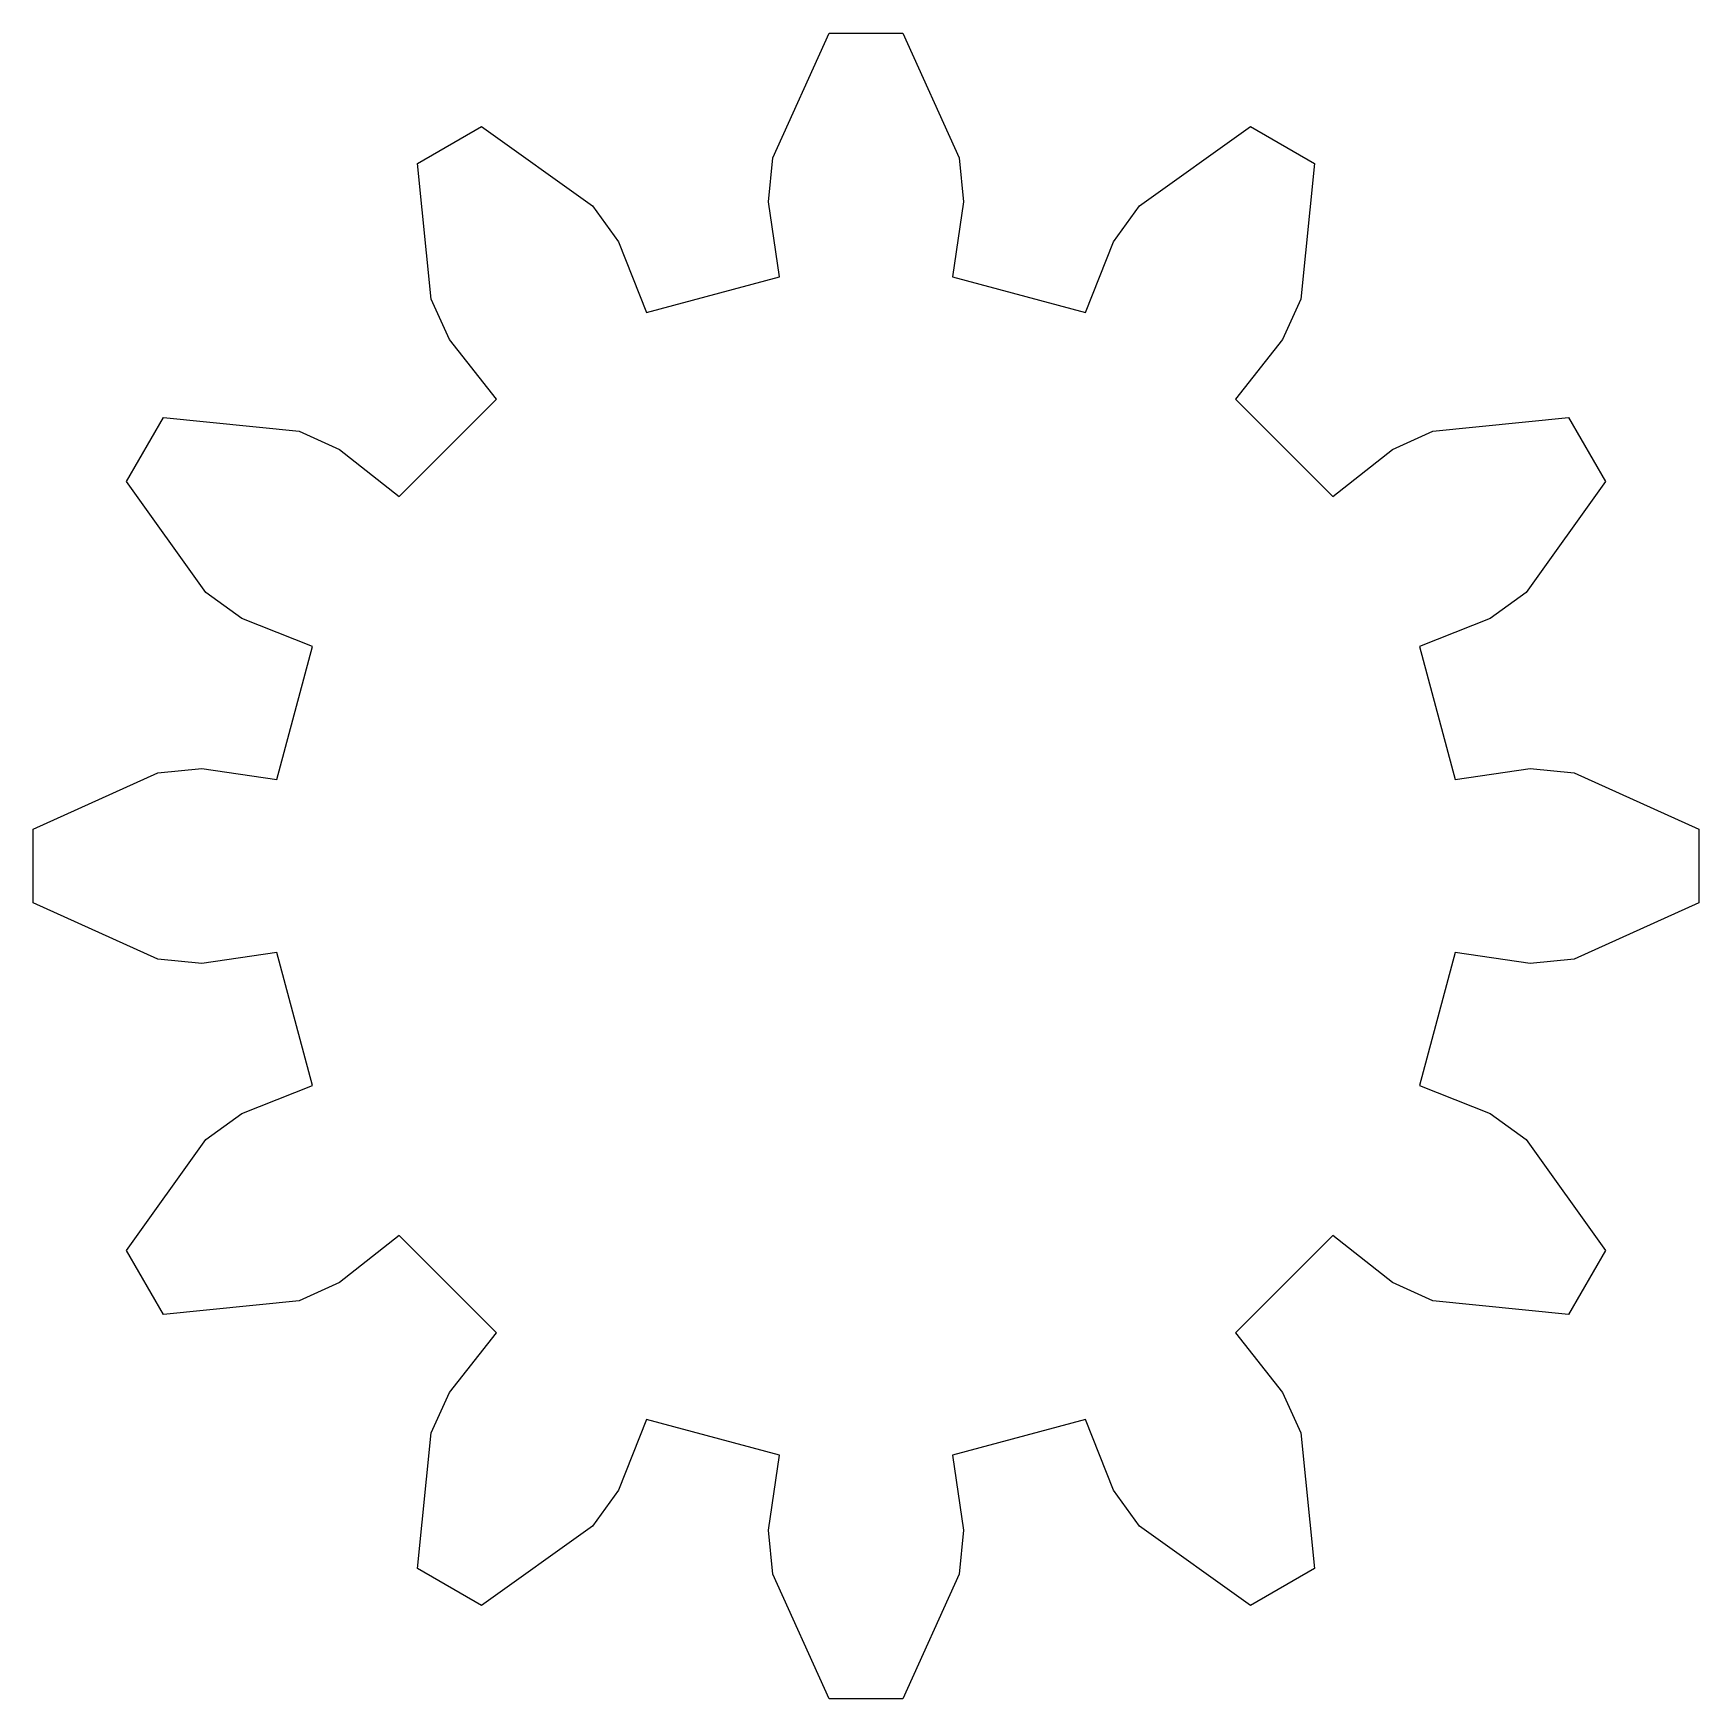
# Model space of a CAD drawing. Extents: x -3.34 to 3.34, y -3.34 to 3.34.
import ezdxf

# ---------------------------------------------------------------- set-up
doc = ezdxf.new("R2010")
doc.units = 0
doc.layers.add('Layer_1', color=7, linetype='CONTINUOUS')

msp = doc.modelspace()

# ---------------------------------------------------------------- linework, layer by layer
at = {"layer": 'Layer_1', "color": 7}
for p, q in [((-0.37393, 2.840287), (-0.148181, 3.338973)), ((-0.148181, 3.338973), (0.148181, 3.338973)), ((0.148181, 3.338973), (0.37393, 2.840287)), ((-1.797812, 2.81754), (-1.541156, 2.965735)), ((-1.541156, 2.965735), (-1.096306, 2.646711)), ((1.096306, 2.646711), (1.541156, 2.965735)), ((1.541156, 2.965735), (1.797812, 2.81754)), ((-1.743972, 2.272794), (-1.797812, 2.81754)), ((-0.391118, 2.663446), (-0.37393, 2.840287)), ((0.37393, 2.840287), (0.391118, 2.663446)), ((1.797812, 2.81754), (1.743972, 2.272794)), ((-1.096306, 2.646711), (-0.99301, 2.502185)), ((-0.346848, 2.362005), (-0.391118, 2.663446)), ((0.391118, 2.663446), (0.346848, 2.362005)), ((0.99301, 2.502185), (1.096306, 2.646711)), ((-0.99301, 2.502185), (-0.880615, 2.218975)), ((0.880615, 2.218975), (0.99301, 2.502185)), ((-0.880615, 2.218975), (-0.346848, 2.362005)), ((0.346848, 2.362005), (0.880615, 2.218975)), ((-1.670448, 2.111053), (-1.743972, 2.272794)), ((1.743972, 2.272794), (1.670448, 2.111053)), ((-1.481376, 1.872123), (-1.670448, 2.111053)), ((1.670448, 2.111053), (1.481376, 1.872123)), ((-1.872121, 1.481387), (-1.481376, 1.872123)), ((1.481376, 1.872123), (1.872121, 1.481387)), ((-2.965721, 1.541161), (-2.81754, 1.797814)), ((-2.81754, 1.797814), (-2.272789, 1.743966)), ((-2.272789, 1.743966), (-2.111062, 1.670447)), ((2.111062, 1.670447), (2.272789, 1.743966)), ((2.272789, 1.743966), (2.81754, 1.797814)), ((2.81754, 1.797814), (2.965721, 1.541161)), ((-2.111062, 1.670447), (-1.872121, 1.481387)), ((1.872121, 1.481387), (2.111062, 1.670447)), ((-2.64672, 1.096295), (-2.965721, 1.541161)), ((2.965721, 1.541161), (2.64672, 1.096295)), ((-2.502179, 0.993001), (-2.64672, 1.096295)), ((2.64672, 1.096295), (2.502179, 0.993001)), ((-2.218972, 0.88062), (-2.502179, 0.993001)), ((2.502179, 0.993001), (2.218972, 0.88062)), ((-2.361994, 0.346853), (-2.218972, 0.88062)), ((2.218972, 0.88062), (2.361994, 0.346853)), ((-3.338968, 0.148141), (-2.840282, 0.37389)), ((-2.840282, 0.37389), (-2.663458, 0.391106)), ((-2.663458, 0.391106), (-2.361994, 0.346853)), ((2.361994, 0.346853), (2.663458, 0.391106)), ((2.663458, 0.391106), (2.840282, 0.37389)), ((2.840282, 0.37389), (3.338968, 0.148141)), ((-3.338968, -0.148221), (-3.338968, 0.148141)), ((3.338968, 0.148141), (3.338968, -0.148221)), ((-2.840282, -0.37397), (-3.338968, -0.148221)), ((3.338968, -0.148221), (2.840282, -0.37397)), ((-2.663458, -0.391186), (-2.840282, -0.37397)), ((-2.361994, -0.346905), (-2.663458, -0.391186)), ((-2.218972, -0.880672), (-2.361994, -0.346905)), ((2.361994, -0.346905), (2.218972, -0.880672)), ((2.663458, -0.391186), (2.361994, -0.346905)), ((2.840282, -0.37397), (2.663458, -0.391186)), ((-2.502179, -0.993053), (-2.218972, -0.880672)), ((2.218972, -0.880672), (2.502179, -0.993053)), ((-2.64672, -1.096375), (-2.502179, -0.993053)), ((2.502179, -0.993053), (2.64672, -1.096375)), ((-2.965721, -1.541213), (-2.64672, -1.096375)), ((2.64672, -1.096375), (2.965721, -1.541213)), ((-1.872121, -1.481439), (-2.111062, -1.670499)), ((-1.481376, -1.872175), (-1.872121, -1.481439)), ((1.872121, -1.481439), (1.481376, -1.872175)), ((2.111062, -1.670499), (1.872121, -1.481439)), ((-2.81754, -1.797866), (-2.965721, -1.541213)), ((2.965721, -1.541213), (2.81754, -1.797866)), ((-2.111062, -1.670499), (-2.272789, -1.744018)), ((2.272789, -1.744018), (2.111062, -1.670499)), ((-2.272789, -1.744018), (-2.81754, -1.797866)), ((2.81754, -1.797866), (2.272789, -1.744018)), ((-1.670448, -2.111105), (-1.481376, -1.872175)), ((1.481376, -1.872175), (1.670448, -2.111105)), ((-1.743972, -2.272846), (-1.670448, -2.111105)), ((1.670448, -2.111105), (1.743972, -2.272846)), ((-0.880615, -2.219026), (-0.99301, -2.502236)), ((-0.346848, -2.362057), (-0.880615, -2.219026)), ((0.880615, -2.219026), (0.346848, -2.362057)), ((0.99301, -2.502236), (0.880615, -2.219026)), ((-1.797812, -2.817591), (-1.743972, -2.272846)), ((1.743972, -2.272846), (1.797812, -2.817591)), ((-0.391118, -2.663526), (-0.346848, -2.362057)), ((0.346848, -2.362057), (0.391118, -2.663526)), ((-0.99301, -2.502236), (-1.096306, -2.646762)), ((1.096306, -2.646762), (0.99301, -2.502236)), ((-1.096306, -2.646762), (-1.541156, -2.965786)), ((-0.37393, -2.840339), (-0.391118, -2.663526)), ((0.391118, -2.663526), (0.37393, -2.840339)), ((1.541156, -2.965786), (1.096306, -2.646762)), ((-1.541156, -2.965786), (-1.797812, -2.817591)), ((-0.148181, -3.339025), (-0.37393, -2.840339)), ((0.37393, -2.840339), (0.148181, -3.339025)), ((1.797812, -2.817591), (1.541156, -2.965786)), ((0.148181, -3.339025), (-0.148181, -3.339025))]:
    msp.add_line(p, q, dxfattribs=at)

doc.saveas('drawing.dxf')
